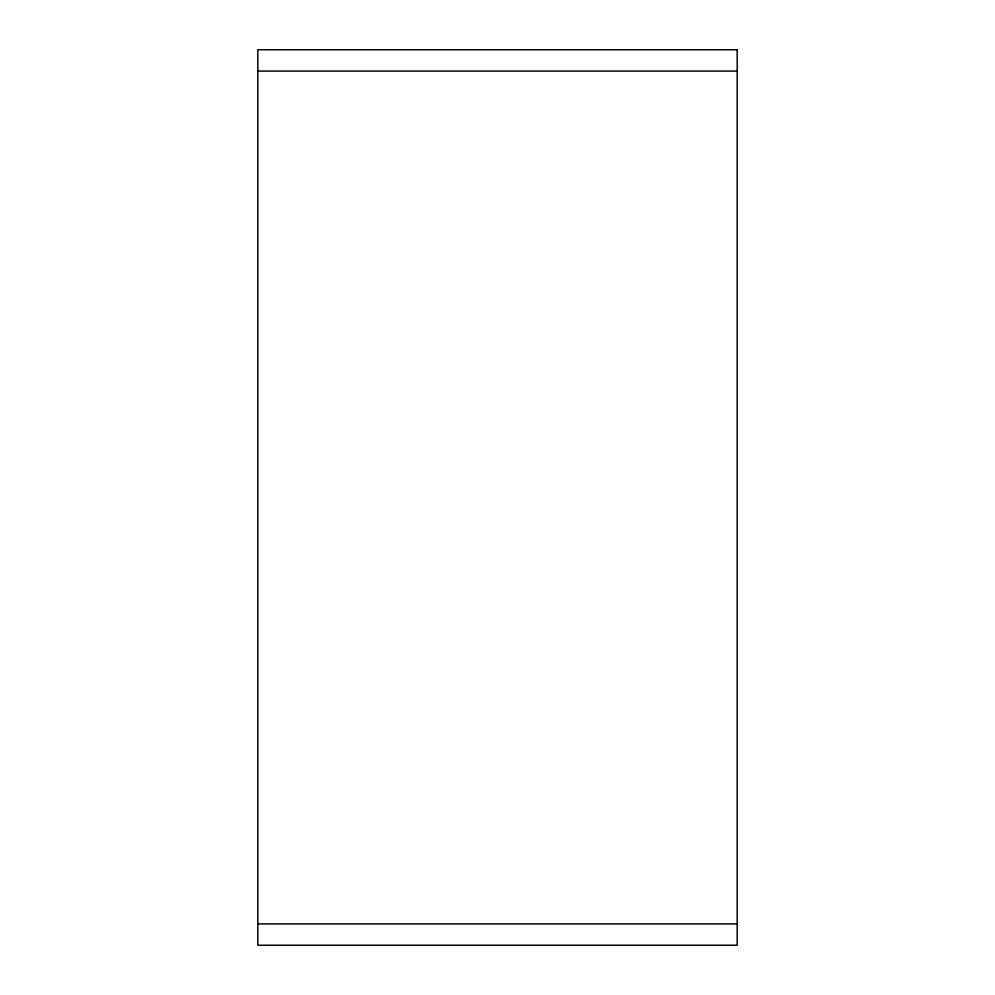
<?xml version="1.0" encoding="UTF-8"?>
<svg xmlns="http://www.w3.org/2000/svg" width="995" height="995" viewBox="0 0 995 995"><rect width="100%" height="100%" fill="white"/><g stroke="black" fill="none" stroke-linecap="round" stroke-linejoin="round"><path stroke-width="1.49" d="M257.817 71.093L737.195 71.093M257.817 923.907L737.195 923.907M737.195 49.75L257.817 49.75L257.817 945.25L737.195 945.25L737.195 49.75"/></g></svg>
